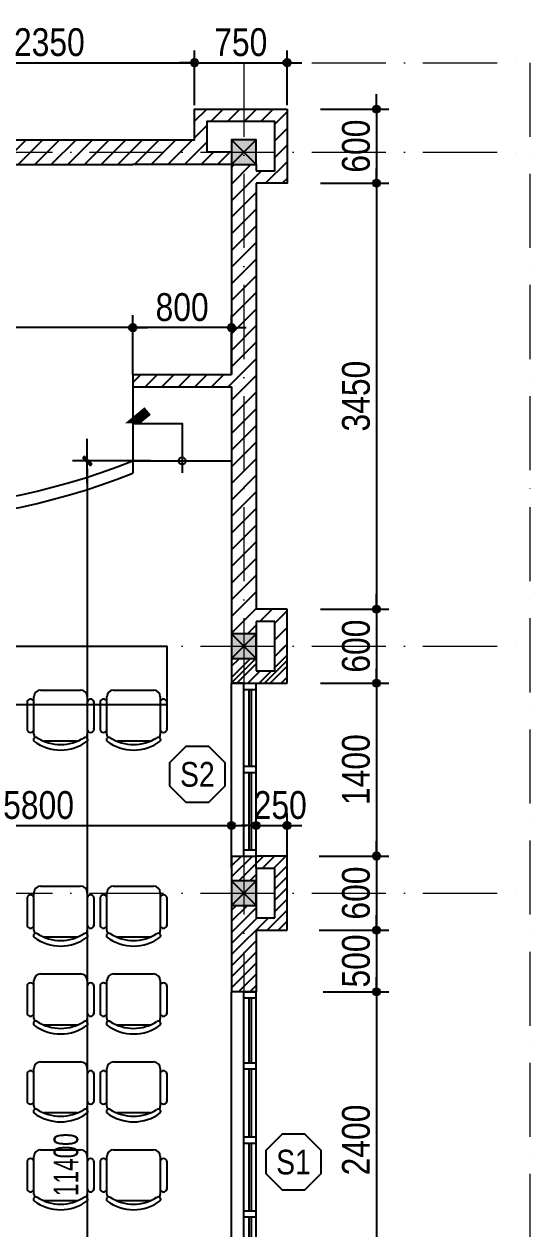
# Model space of a CAD drawing. Header units: millimetres. Extents: x 1201 to 176852, y 279 to 65351.
# Drawn here: x 106189 to 110285, y 27788 to 37547 of the extents above; entities that cross this region are included whole.
import ezdxf
from ezdxf.enums import TextEntityAlignment as Align

# ---------------------------------------------------------------- set-up
doc = ezdxf.new("R2010")
doc.units = ezdxf.units.MM
doc.linetypes.add('ACAD_ISO10W100', pattern=[18, 12, -3, 0, -3])
for name, color, linetype in [('009', 251, 'Continuous'), ('DIM', 1, 'Continuous'), ('DOOR', 20, 'Continuous'), ('MEDIUM', 2, 'Continuous'), ('TAGS', 60, 'Continuous'), ('TUONG', 131, 'Continuous'), ('vat dung', 44, 'Continuous'), ('WALL', 4, 'Continuous')]:
    doc.layers.add(name, color=color, linetype=linetype)
doc.layers.add('NET-THAY', color=2, linetype='Continuous', lineweight=13)
doc.layers.add('TRUC', color=24, linetype='Continuous', lineweight=0)
doc.styles.add('HEL-CONDENSE', font='')
doc.styles.add('KICHTHUOC', font='', dxfattribs={"width": 0.8})
doc.styles.add('VNI-HELVE-CONDENSEN', font='')
doc.styles.get('HEL-CONDENSE').set_extended_font_data('VNI-Helve-Condense')
doc.styles.get('KICHTHUOC').set_extended_font_data('VNI-Helve-Condense')
doc.styles.get('VNI-HELVE-CONDENSEN').set_extended_font_data('VNI-Helve-Condense')
doc.dimstyles.new('1-100', dxfattribs={"dimtxt": 200, "dimasz": 60, "dimexe": 0, "dimexo": 0, "dimgap": 70, "dimtad": 1, "dimtoh": 1, "dimdec": 0, "dimzin": 9, "dimdsep": 46, "dimtxsty": 'KICHTHUOC', "dimblk": 'KTHUOC', "dimcen": 15, "dimdle": 150, "dimclrd": 256, "dimclre": 256, "dimclrt": 7, "dimadec": 0, "dimazin": 0, "dimtfac": 1, "dimtdec": 0, "dimtix": 1, "dimtmove": 2, "dimatfit": 3, "dimfxl": 1, "dimtolj": 1, "dimtzin": 1, "dimarcsym": 0})
doc.dimstyles.new('D100', dxfattribs={"dimtxt": 225, "dimasz": 1.2, "dimexe": 100, "dimexo": 0, "dimgap": 50, "dimtad": 1, "dimdec": 0, "dimzin": 13, "dimdsep": 46, "dimtxsty": 'HEL-CONDENSE', "dimblk": 'D50', "dimcen": 0, "dimclrd": 1, "dimclre": 1, "dimclrt": 7, "dimadec": 0, "dimazin": 0, "dimtfac": 1, "dimtdec": 0, "dimtmove": 0, "dimatfit": 3, "dimldrblk": 'D50', "dimfxl": 1, "dimtolj": 1, "dimtzin": 13, "dimarcsym": 0})

# ---------------------------------------------------------------- blocks, each defined once
blk = doc.blocks.new('A$C419169B2')
at = {"layer": 'vat dung'}
for p, q in [((-166.4, 1192.5), (157.6, 1192.5)), ((-275.2, 1100.2), (-275.2, 870.7)), ((-220.4, 832.5), (-220.4, 1138.5)), ((211.6, 1138.5), (211.6, 832.5)), ((265.6, 1100.2), (265.6, 870.7)), ((129.5, 778.5), (-138.4, 778.5))]:
    blk.add_line(p, q, dxfattribs=at)
for centre, radius, start, end in [((-166.4, 1138.5), 54, 90, 180), ((157.6, 1138.5), 54, 0, 90), ((-248.2, 1092.3), 28.1, 343.7398, 196.2602), ((238.6, 1092.3), 28.1, 343.7398, 196.2602), ((-248.2, 878.6), 28.1, 163.7398, 16.2602), ((238.6, 878.6), 28.1, 163.7398, 16.2602), ((-204.6, 790.3), 19.7, 57.97259, 216.69006), ((-166.4, 832.5), 54, 180, 207.58444), ((-4.4, 1105.6), 353.5, 237.57575, 302.42425), ((195.7, 790.3), 19.7, 323.30994, 122.02741), ((157.6, 832.5), 54, 332.41556, 0), ((-4.4, 1066.5), 360, 233.1301, 306.8699)]:
    blk.add_arc(centre, radius, start, end, dxfattribs=at)
blk = doc.blocks.new('A$C1CA434F2')
at = {"layer": 'DOOR'}
for p, q in [((-289.1, -309.3), (-289.1, -409.3)), ((-289.1, -309.3), (2110.9, -309.3)), ((-239.1, -309.3), (-239.1, -409.3)), ((885.9, -309.3), (885.9, -409.3)), ((935.9, -309.3), (935.9, -409.3)), ((1486.2, -309.3), (1486.2, -409.3)), ((1536.2, -309.3), (1536.2, -409.3)), ((2060.9, -309.3), (2060.9, -409.3)), ((2110.9, -309.3), (2110.9, -409.3)), ((-289.1, -409.3), (2110.9, -409.3))]:
    blk.add_line(p, q, dxfattribs=at)
at = {"layer": 'DOOR', "color": 251}
for p, q in [((285.2, -349.3), (-239.1, -349.3)), ((285.2, -369.3), (-239.1, -369.3)), ((885.9, -349.3), (335.2, -349.3)), ((885.9, -369.3), (335.2, -369.3)), ((1486.2, -349.3), (935.9, -349.3)), ((1486.2, -369.3), (935.9, -369.3)), ((2060.9, -349.3), (1536.2, -349.3)), ((2060.9, -369.3), (1536.2, -369.3))]:
    blk.add_line(p, q, dxfattribs=at)
at = {"layer": 'DOOR', "linetype": 'ByBlock', "lineweight": -2}
for p, q in [((285.2, -409.3), (285.2, -309.3)), ((335.2, -409.3), (335.2, -309.3))]:
    blk.add_line(p, q, dxfattribs=at)
blk = doc.blocks.new('A$C225A2996')
at = {"layer": 'WALL'}
blk.add_hatch(color=4, dxfattribs=at).paths.add_polyline_path([(531.4, 81.6), (731.4, 81.6), (731.4, 281.6), (531.4, 281.6)])
at = {"layer": 'WALL', "color": 4}
for p, q in [((531.4, 281.6), (731.4, 81.6)), ((531.4, 81.6), (731.4, 281.6))]:
    blk.add_line(p, q, dxfattribs=at)
blk.add_lwpolyline([(531.4, 81.6), (731.4, 81.6), (731.4, 281.6), (531.4, 281.6)], close=True, dxfattribs=at)
blk = doc.blocks.new('KH-CUADI')
at = {"layer": 'TAGS'}
blk.add_lwpolyline([(-124, 300), (-300, 124), (-300, -124), (-124, -300), (124, -300), (300, -124), (300, 124), (124, 300)], close=True, dxfattribs=at)
at = {"layer": 'TAGS', "style": 'VNI-HELVE-CONDENSEN'}
blk.add_attdef('D', text='', height=300, dxfattribs=at).set_placement((0, 0), align=Align.MIDDLE)
blk = doc.blocks.new('D50')
at = {"layer": 'DIM'}
blk.add_hatch(color=256, dxfattribs=at).paths.add_polyline_path([(25, 0, 1), (-25, 0, 1)])
blk.add_line((25, 0), (100, 0), dxfattribs=at)
blk.add_circle((0, 0), 25, dxfattribs=at)
blk = doc.blocks.new('*D1055')
at = {"layer": 'DEFPOINTS', "color": 0, "transparency": 16777216}
for p in [(108590.1, 36858.4), (108590.1, 36258.4), (109042.7, 36258.4)]:
    blk.add_point(p, dxfattribs=at)
at = {"layer": 'DIM', "color": 1, "lineweight": -2, "transparency": 16777216}
for p, q in [((108590.1, 36858.4), (109142.7, 36858.4)), ((109042.7, 36857.2), (109042.7, 36259.6)), ((108590.1, 36258.4), (109142.7, 36258.4))]:
    blk.add_line(p, q, dxfattribs=at)
at = {"layer": 'DIM', "color": 1, "lineweight": -2, "transparency": 16777216, "xscale": 1.199999999999999, "yscale": 1.199999999999999, "zscale": 1.199999999999999}
for p, rotation in [((109042.7, 36858.4), 90), ((109042.7, 36258.4), 270)]:
    blk.add_blockref('D50', p, dxfattribs=dict(at, rotation=rotation))
at = {"layer": 'DIM', "color": 7, "transparency": 16777216, "insert": (108877.8, 36558.4), "char_height": 225, "attachment_point": 5, "rotation": 90, "style": 'HEL-CONDENSE'}
blk.add_mtext('\\A1;600', dxfattribs=at)
blk = doc.blocks.new('*D1056')
at = {"layer": 'DEFPOINTS', "color": 0, "transparency": 16777216}
for p in [(108590.1, 36258.4), (108590.1, 32808.4), (109042.7, 32808.4)]:
    blk.add_point(p, dxfattribs=at)
at = {"layer": 'DIM', "color": 1, "lineweight": -2, "transparency": 16777216}
for p, q in [((108590.1, 36258.4), (109142.7, 36258.4)), ((109042.7, 36257.2), (109042.7, 32809.6)), ((108590.1, 32808.4), (109142.7, 32808.4))]:
    blk.add_line(p, q, dxfattribs=at)
at = {"layer": 'DIM', "color": 1, "lineweight": -2, "transparency": 16777216, "xscale": 1.199999999999999, "yscale": 1.199999999999999, "zscale": 1.199999999999999}
for p, rotation in [((109042.7, 36258.4), 90), ((109042.7, 32808.4), 270)]:
    blk.add_blockref('D50', p, dxfattribs=dict(at, rotation=rotation))
at = {"layer": 'DIM', "color": 7, "transparency": 16777216, "insert": (108877.8, 34533.4), "char_height": 225, "attachment_point": 5, "rotation": 90, "style": 'HEL-CONDENSE'}
blk.add_mtext('\\A1;3450', dxfattribs=at)
blk = doc.blocks.new('*D1057')
at = {"layer": 'DEFPOINTS', "color": 0, "transparency": 16777216}
for p in [(108590.1, 32808.4), (108590.1, 32208.4), (109042.7, 32208.4)]:
    blk.add_point(p, dxfattribs=at)
at = {"layer": 'DIM', "color": 1, "lineweight": -2, "transparency": 16777216}
for p, q in [((108590.1, 32808.4), (109142.7, 32808.4)), ((109042.7, 32807.2), (109042.7, 32209.6)), ((108590.1, 32208.4), (109142.7, 32208.4))]:
    blk.add_line(p, q, dxfattribs=at)
at = {"layer": 'DIM', "color": 1, "lineweight": -2, "transparency": 16777216, "xscale": 1.199999999999999, "yscale": 1.199999999999999, "zscale": 1.199999999999999}
for p, rotation in [((109042.7, 32808.4), 90), ((109042.7, 32208.4), 270)]:
    blk.add_blockref('D50', p, dxfattribs=dict(at, rotation=rotation))
at = {"layer": 'DIM', "color": 7, "transparency": 16777216, "insert": (108877.8, 32508.4), "char_height": 225, "attachment_point": 5, "rotation": 90, "style": 'HEL-CONDENSE'}
blk.add_mtext('\\A1;600', dxfattribs=at)
blk = doc.blocks.new('*D1058')
at = {"layer": 'DEFPOINTS', "color": 0, "transparency": 16777216}
for p in [(108590.1, 32208.4), (108577.9, 30808.4), (109042.7, 30808.4)]:
    blk.add_point(p, dxfattribs=at)
at = {"layer": 'DIM', "color": 1, "lineweight": -2, "transparency": 16777216}
for p, q in [((108590.1, 32208.4), (109142.7, 32208.4)), ((109042.7, 32207.2), (109042.7, 30809.6)), ((108577.9, 30808.4), (109142.7, 30808.4))]:
    blk.add_line(p, q, dxfattribs=at)
at = {"layer": 'DIM', "color": 1, "lineweight": -2, "transparency": 16777216, "xscale": 1.199999999999999, "yscale": 1.199999999999999, "zscale": 1.199999999999999}
for p, rotation in [((109042.7, 32208.4), 90), ((109042.7, 30808.4), 270)]:
    blk.add_blockref('D50', p, dxfattribs=dict(at, rotation=rotation))
at = {"layer": 'DIM', "color": 7, "transparency": 16777216, "insert": (108877.8, 31508.4), "char_height": 225, "attachment_point": 5, "rotation": 90, "style": 'HEL-CONDENSE'}
blk.add_mtext('\\A1;1400', dxfattribs=at)
blk = doc.blocks.new('*D1059')
at = {"layer": 'DEFPOINTS', "color": 0, "transparency": 16777216}
for p in [(108577.9, 30808.4), (108577.9, 30208.4), (109042.7, 30208.4)]:
    blk.add_point(p, dxfattribs=at)
at = {"layer": 'DIM', "color": 1, "lineweight": -2, "transparency": 16777216}
for p, q in [((108577.9, 30808.4), (109142.7, 30808.4)), ((109042.7, 30807.2), (109042.7, 30209.6)), ((108577.9, 30208.4), (109142.7, 30208.4))]:
    blk.add_line(p, q, dxfattribs=at)
at = {"layer": 'DIM', "color": 1, "lineweight": -2, "transparency": 16777216, "xscale": 1.199999999999999, "yscale": 1.199999999999999, "zscale": 1.199999999999999}
for p, rotation in [((109042.7, 30808.4), 90), ((109042.7, 30208.4), 270)]:
    blk.add_blockref('D50', p, dxfattribs=dict(at, rotation=rotation))
at = {"layer": 'DIM', "color": 7, "transparency": 16777216, "insert": (108877.8, 30508.4), "char_height": 225, "attachment_point": 5, "rotation": 90, "style": 'HEL-CONDENSE'}
blk.add_mtext('\\A1;600', dxfattribs=at)
blk = doc.blocks.new('*D1060')
at = {"layer": 'DEFPOINTS', "color": 0, "transparency": 16777216}
for p in [(108577.9, 30208.4), (108611.5, 29708.4), (109042.7, 29708.4)]:
    blk.add_point(p, dxfattribs=at)
at = {"layer": 'DIM', "color": 1, "lineweight": -2, "transparency": 16777216}
for p, q in [((108577.9, 30208.4), (109142.7, 30208.4)), ((109042.7, 30207.2), (109042.7, 29709.6)), ((108611.5, 29708.4), (109142.7, 29708.4))]:
    blk.add_line(p, q, dxfattribs=at)
at = {"layer": 'DIM', "color": 1, "lineweight": -2, "transparency": 16777216, "xscale": 1.199999999999999, "yscale": 1.199999999999999, "zscale": 1.199999999999999}
for p, rotation in [((109042.7, 30208.4), 90), ((109042.7, 29708.4), 270)]:
    blk.add_blockref('D50', p, dxfattribs=dict(at, rotation=rotation))
at = {"layer": 'DIM', "color": 7, "transparency": 16777216, "insert": (108877.8, 29958.4), "char_height": 225, "attachment_point": 5, "rotation": 90, "style": 'HEL-CONDENSE'}
blk.add_mtext('\\A1;500', dxfattribs=at)
blk = doc.blocks.new('*D1061')
at = {"layer": 'DEFPOINTS', "color": 0, "transparency": 16777216}
for p in [(108611.5, 29708.4), (108611.5, 27308.4), (109042.7, 27308.4)]:
    blk.add_point(p, dxfattribs=at)
at = {"layer": 'DIM', "color": 1, "lineweight": -2, "transparency": 16777216}
for p, q in [((108611.5, 29708.4), (109142.7, 29708.4)), ((109042.7, 29707.2), (109042.7, 27309.6)), ((108611.5, 27308.4), (109142.7, 27308.4))]:
    blk.add_line(p, q, dxfattribs=at)
at = {"layer": 'DIM', "color": 1, "lineweight": -2, "transparency": 16777216, "xscale": 1.199999999999999, "yscale": 1.199999999999999, "zscale": 1.199999999999999}
for p, rotation in [((109042.7, 29708.4), 90), ((109042.7, 27308.4), 270)]:
    blk.add_blockref('D50', p, dxfattribs=dict(at, rotation=rotation))
at = {"layer": 'DIM', "color": 7, "transparency": 16777216, "insert": (108877.8, 28508.4), "char_height": 225, "attachment_point": 5, "rotation": 90, "style": 'HEL-CONDENSE'}
blk.add_mtext('\\A1;2400', dxfattribs=at)
blk = doc.blocks.new('*D1130')
at = {"layer": 'DEFPOINTS', "color": 0, "transparency": 16777216}
for p in [(107869, 31055.1), (102069, 30738), (107869, 30709.5)]:
    blk.add_point(p, dxfattribs=at)
at = {"layer": 'DIM', "color": 1, "lineweight": -2, "transparency": 16777216}
for p, q in [((102069, 30738), (102069, 31155.1)), ((107869, 30709.5), (107869, 31155.1)), ((102070.2, 31055.1), (107867.8, 31055.1))]:
    blk.add_line(p, q, dxfattribs=at)
at = {"layer": 'DIM', "color": 1, "lineweight": -2, "transparency": 16777216, "xscale": 1.199999999999999, "yscale": 1.199999999999999, "zscale": 1.199999999999999, "rotation": 180}
blk.add_blockref('D50', (102069, 31055.1), dxfattribs=at)
at = {"layer": 'DIM', "color": 1, "lineweight": -2, "transparency": 16777216, "xscale": 1.199999999999999, "yscale": 1.199999999999999, "zscale": 1.199999999999999}
blk.add_blockref('D50', (107869, 31055.1), dxfattribs=at)
at = {"layer": 'DIM', "color": 7, "transparency": 16777216, "insert": (106306.5, 31220), "char_height": 225, "attachment_point": 5, "style": 'HEL-CONDENSE'}
blk.add_mtext('\\A1;5800', dxfattribs=at)
blk = doc.blocks.new('*D1131')
at = {"layer": 'DEFPOINTS', "color": 0, "transparency": 16777216}
for p in [(108319, 31055.1), (108069, 30709.5), (108319, 30709.5)]:
    blk.add_point(p, dxfattribs=at)
at = {"layer": 'DIM', "color": 1, "lineweight": -2, "transparency": 16777216}
for p, q in [((108069, 30709.5), (108069, 31155.1)), ((108319, 30709.5), (108319, 31155.1)), ((108070.2, 31055.1), (108317.8, 31055.1))]:
    blk.add_line(p, q, dxfattribs=at)
at = {"layer": 'DIM', "color": 1, "lineweight": -2, "transparency": 16777216, "xscale": 1.199999999999999, "yscale": 1.199999999999999, "zscale": 1.199999999999999, "rotation": 180}
blk.add_blockref('D50', (108069, 31055.1), dxfattribs=at)
at = {"layer": 'DIM', "color": 1, "lineweight": -2, "transparency": 16777216, "xscale": 1.199999999999999, "yscale": 1.199999999999999, "zscale": 1.199999999999999}
blk.add_blockref('D50', (108319, 31055.1), dxfattribs=at)
at = {"layer": 'DIM', "color": 7, "transparency": 16777216, "insert": (108263.7, 31220), "char_height": 225, "attachment_point": 5, "style": 'HEL-CONDENSE'}
blk.add_mtext('\\A1;250', dxfattribs=at)
blk = doc.blocks.new('*D1041')
at = {"layer": 'DEFPOINTS', "color": 0, "transparency": 16777216}
for p in [(107569, 37234.2), (107569, 36890.2), (105219, 36875.8)]:
    blk.add_point(p, dxfattribs=at)
at = {"layer": 'DIM', "color": 1, "lineweight": -2, "transparency": 16777216}
for p, q in [((105219, 36875.8), (105219, 37334.2)), ((107569, 36890.2), (107569, 37334.2)), ((105220.2, 37234.2), (107567.8, 37234.2))]:
    blk.add_line(p, q, dxfattribs=at)
at = {"layer": 'DIM', "color": 1, "lineweight": -2, "transparency": 16777216, "xscale": 1.199999999999999, "yscale": 1.199999999999999, "zscale": 1.199999999999999, "rotation": 180}
blk.add_blockref('D50', (105219, 37234.2), dxfattribs=at)
at = {"layer": 'DIM', "color": 1, "lineweight": -2, "transparency": 16777216, "xscale": 1.199999999999999, "yscale": 1.199999999999999, "zscale": 1.199999999999999}
blk.add_blockref('D50', (107569, 37234.2), dxfattribs=at)
at = {"layer": 'DIM', "color": 7, "transparency": 16777216, "insert": (106394, 37399.1), "char_height": 225, "attachment_point": 5, "style": 'HEL-CONDENSE'}
blk.add_mtext('\\A1;2350', dxfattribs=at)
blk = doc.blocks.new('*D1042')
at = {"layer": 'DEFPOINTS', "color": 0, "transparency": 16777216}
for p in [(108319, 37234.2), (107569, 36890.2), (108319, 36890.2)]:
    blk.add_point(p, dxfattribs=at)
at = {"layer": 'DIM', "color": 1, "lineweight": -2, "transparency": 16777216}
for p, q in [((107569, 36890.2), (107569, 37334.2)), ((108319, 36890.2), (108319, 37334.2)), ((107570.2, 37234.2), (108317.8, 37234.2))]:
    blk.add_line(p, q, dxfattribs=at)
at = {"layer": 'DIM', "color": 1, "lineweight": -2, "transparency": 16777216, "xscale": 1.199999999999999, "yscale": 1.199999999999999, "zscale": 1.199999999999999, "rotation": 180}
blk.add_blockref('D50', (107569, 37234.2), dxfattribs=at)
at = {"layer": 'DIM', "color": 1, "lineweight": -2, "transparency": 16777216, "xscale": 1.199999999999999, "yscale": 1.199999999999999, "zscale": 1.199999999999999}
blk.add_blockref('D50', (108319, 37234.2), dxfattribs=at)
at = {"layer": 'DIM', "color": 7, "transparency": 16777216, "insert": (107944, 37399.1), "char_height": 225, "attachment_point": 5, "style": 'HEL-CONDENSE'}
blk.add_mtext('\\A1;750', dxfattribs=at)
blk = doc.blocks.new('*D968')
at = {"layer": 'DEFPOINTS', "color": 0, "transparency": 16777216}
for p in [(107069, 35088.3), (107069, 34708.4), (107869, 34708.4)]:
    blk.add_point(p, dxfattribs=at)
at = {"layer": 'DIM', "color": 1, "lineweight": -2, "transparency": 16777216}
for p, q in [((107069, 34708.4), (107069, 35188.3)), ((107869, 34708.4), (107869, 35188.3)), ((107867.8, 35088.3), (107070.2, 35088.3))]:
    blk.add_line(p, q, dxfattribs=at)
at = {"layer": 'DIM', "color": 1, "lineweight": -2, "transparency": 16777216, "xscale": 1.199999999999999, "yscale": 1.199999999999999, "zscale": 1.199999999999999, "rotation": 180}
blk.add_blockref('D50', (107069, 35088.3), dxfattribs=at)
at = {"layer": 'DIM', "color": 1, "lineweight": -2, "transparency": 16777216, "xscale": 1.199999999999999, "yscale": 1.199999999999999, "zscale": 1.199999999999999}
blk.add_blockref('D50', (107869, 35088.3), dxfattribs=at)
at = {"layer": 'DIM', "color": 7, "transparency": 16777216, "insert": (107469, 35253.2), "char_height": 225, "attachment_point": 5, "style": 'HEL-CONDENSE'}
blk.add_mtext('\\A1;800', dxfattribs=at)
blk = doc.blocks.new('*D969')
at = {"layer": 'DEFPOINTS', "color": 0, "transparency": 16777216}
for p in [(102869, 35088.3), (102869, 34708.4), (107069, 34708.4)]:
    blk.add_point(p, dxfattribs=at)
at = {"layer": 'DIM', "color": 1, "lineweight": -2, "transparency": 16777216}
for p, q in [((102869, 34708.4), (102869, 35188.3)), ((107069, 34708.4), (107069, 35188.3)), ((107067.8, 35088.3), (102870.2, 35088.3))]:
    blk.add_line(p, q, dxfattribs=at)
at = {"layer": 'DIM', "color": 1, "lineweight": -2, "transparency": 16777216, "xscale": 1.199999999999999, "yscale": 1.199999999999999, "zscale": 1.199999999999999, "rotation": 180}
blk.add_blockref('D50', (102869, 35088.3), dxfattribs=at)
at = {"layer": 'DIM', "color": 1, "lineweight": -2, "transparency": 16777216, "xscale": 1.199999999999999, "yscale": 1.199999999999999, "zscale": 1.199999999999999}
blk.add_blockref('D50', (107069, 35088.3), dxfattribs=at)
at = {"layer": 'DIM', "color": 7, "transparency": 16777216, "insert": (104969, 35253.2), "char_height": 225, "attachment_point": 5, "style": 'HEL-CONDENSE'}
blk.add_mtext('\\A1;4200', dxfattribs=at)
blk = doc.blocks.new('KTHUOC')
at = {"ltscale": 50}
h = blk.add_hatch(color=256, dxfattribs=at)
edge = h.paths.add_edge_path()
edge.add_line((0.28, 0.53), (-0.53, -0.28))
edge.add_arc((-0.41, -0.41), 0.175, 135, 225)
edge.add_arc((-0.41, -0.41), 0.175, 225, 315)
edge.add_line((-0.28, -0.53), (0.53, 0.28))
edge.add_arc((0.41, 0.41), 0.175, 315, 405)
edge.add_arc((0.41, 0.41), 0.175, 45, 135)
for p, q in [((0, -2), (0, 2)), ((-3, 0), (3, 0))]:
    blk.add_line(p, q)
blk.add_lwpolyline([(0.28, 0.53), (-0.53, -0.28, 0.414214), (-0.53, -0.53), (-0.53, -0.53, 0.414214), (-0.28, -0.53), (0.53, 0.28, 0.414214), (0.53, 0.53), (0.53, 0.53, 0.414214)], format="xyb", close=True)
blk = doc.blocks.new('*D984')
at = {"layer": '009', "lineweight": -2, "transparency": 16777216}
for p, q in [((107212.4, 34008.4), (106701.2, 34008.4)), ((106701.2, 33948.4), (106701.2, 22668.4)), ((107212.4, 22608.4), (106701.2, 22608.4))]:
    blk.add_line(p, q, dxfattribs=at)
at = {"layer": 'DEFPOINTS', "color": 0, "transparency": 16777216}
for p in [(107212.4, 34008.4), (106701.2, 22608.4), (107212.4, 22608.4)]:
    blk.add_point(p, dxfattribs=at)
at = {"layer": '009', "lineweight": -2, "transparency": 16777216, "xscale": 60, "yscale": 60, "zscale": 60}
for p, rotation in [((106701.2, 34008.4), 90), ((106701.2, 22608.4), 270)]:
    blk.add_blockref('KTHUOC', p, dxfattribs=dict(at, rotation=rotation))
at = {"layer": '009', "color": 7, "transparency": 16777216, "insert": (106529.1, 28308.4), "char_height": 200, "attachment_point": 5, "rotation": 90, "style": 'KICHTHUOC'}
blk.add_mtext('\\A1;11400', dxfattribs=at)

msp = doc.modelspace()

# ---------------------------------------------------------------- hatches: boundary and pattern name
at = {"layer": '009'}
h = msp.add_hatch(dxfattribs=at)
h.set_pattern_fill('ANSI31', color=256, scale=30, style=0)
h.set_pattern_definition([(45, (-1228036.16, -308637.74), (-67.351921, 67.351921), [])])
h.paths.add_polyline_path([(107669.008, 36758.429), (108219.008, 36758.429), (108219.008, 36358.429), (108069.008, 36358.429), (108069.008, 36408.429), (107869.008, 36408.429), (107869.008, 34708.429), (107069.008, 34708.429), (107069.008, 34608.429), (107869.008, 34608.429), (107869.008, 32608.429), (108069.008, 32608.429), (108069.008, 32708.429), (108219.008, 32708.429), (108219.008, 32308.429), (108069.008, 32308.429), (108069.008, 32408.429), (107869.008, 32408.429), (107869.008, 32208.429), (107969.008, 32208.429), (108069.008, 32208.429), (108319.008, 32208.429), (108319.008, 32808.429), (108069.008, 32808.429), (108069.008, 36258.429), (108319.008, 36258.429), (108319.008, 36858.429), (107769.008, 36858.429), (107569.008, 36858.429), (107569.008, 36608.429), (107069.008, 36608.429), (105219.008, 36608.429), (105219.008, 36808.429), (104619.008, 36808.429), (104619.008, 36608.429), (102669.008, 36608.429), (102269.008, 36608.429), (102269.008, 36808.429), (101669.008, 36808.429), (101669.008, 36608.429), (101169.008, 36608.429), (101169.008, 36408.429), (101869.008, 36408.429), (101869.008, 36608.429), (101769.008, 36608.429), (101769.008, 36708.429), (102169.008, 36708.429), (102169.008, 36608.429), (102069.008, 36608.429), (102069.008, 36408.429), (102669.008, 36408.429), (107069.008, 36408.429), (107869.008, 36408.429), (107869.008, 36508.429), (107669.008, 36508.429)])
h.paths.add_polyline_path([(104719.008, 36608.429), (104719.008, 36708.429), (105119.008, 36708.429), (105119.008, 36608.429)], flags=16)
h.paths.add_polyline_path([(102069.008, 34608.429), (102869.008, 34608.429), (102869.008, 34708.429), (102069.008, 34708.429), (102069.008, 36408.429), (101969.008, 36408.429), (101969.008, 36308.429), (101969.008, 32608.429), (102069.008, 32608.429)], flags=16)
h.paths.add_polyline_path([(99069.008, 30408.429), (98969.008, 30408.429), (98969.008, 26608.429), (99069.008, 26608.429)])
h.paths.add_polyline_path([(102069.008, 26408.429), (101869.008, 26408.429), (101869.008, 25708.429), (102069.008, 25708.429)])
h.paths.add_polyline_path([(101869.008, 26608.429), (101169.008, 26608.429), (101169.008, 26408.429), (101869.008, 26408.429)])
h.paths.add_polyline_path([(99769.008, 26608.429), (99069.008, 26608.429), (99069.008, 26408.429), (99169.008, 26408.429), (99169.008, 26308.429), (98769.008, 26308.429), (98769.008, 26408.429), (98869.008, 26408.429), (98869.008, 26608.429), (98169.008, 26608.429), (98169.008, 26408.429), (98669.008, 26408.429), (98669.008, 26208.429), (99269.008, 26208.429), (99269.008, 26408.429), (99769.008, 26408.429)])
h.paths.add_polyline_path([(98175.08, 26238.579), (98175.08, 26778.279), (98517.38, 26778.279), (98517.38, 26238.579)], flags=9)
h.paths.add_polyline_path([(101969.008, 27901.794), (102069.008, 27901.794), (102069.008, 30408.429), (101969.008, 30408.429)])
h.paths.add_polyline_path([(102069.008, 26701.794), (101969.008, 26701.794), (101969.008, 26608.429), (102069.008, 26608.429)])
h = msp.add_hatch(dxfattribs=at)
h.set_pattern_fill('ANSI31', color=256, scale=20, style=0)
h.set_pattern_definition([(45, (-1228036.16, -308637.74), (-44.9012806, 44.9012806), [])])
h.paths.add_polyline_path([(107969.008, 30408.429), (107869.008, 30408.429), (107869.008, 29708.429), (107969.008, 29708.429)])
h.paths.add_polyline_path([(108069.008, 30208.429), (108319.008, 30208.429), (108319.008, 30508.429), (108219.008, 30508.429), (108219.008, 30308.429), (108069.008, 30308.429), (108069.008, 30408.429), (107969.008, 30408.429), (107969.008, 29708.429), (108069.008, 29708.429)])
h.paths.add_polyline_path([(108319.008, 30808.429), (108069.008, 30808.429), (107969.008, 30808.429), (107969.008, 30608.429), (108069.008, 30608.429), (108069.008, 30708.429), (108219.008, 30708.429), (108219.008, 30508.429), (108319.008, 30508.429)])
h.paths.add_polyline_path([(107969.008, 30808.429), (107869.008, 30808.429), (107869.008, 30608.429), (107969.008, 30608.429)])
h.paths.add_polyline_path([(107969.008, 32408.429), (107869.008, 32408.429), (107869.008, 32208.429), (107969.008, 32208.429)])
h.paths.add_polyline_path([(108319.008, 32508.429), (108219.008, 32508.429), (108219.008, 32308.429), (108069.008, 32308.429), (108069.008, 32408.429), (107969.008, 32408.429), (107969.008, 32208.429), (108069.008, 32208.429), (108319.008, 32208.429)])
h.paths.add_polyline_path([(108706.647, 34186.479), (108706.647, 34880.379), (109048.947, 34880.379), (109048.947, 34186.479)], flags=9)
h.paths.add_polyline_path([(108706.647, 32238.579), (108706.647, 32778.279), (109048.947, 32778.279), (109048.947, 32238.579)], flags=9)

# ---------------------------------------------------------------- linework, layer by layer
at = {"layer": '009', "elevation": 6450}
msp.add_lwpolyline([(107869.008, 30808.429), (107969.008, 30808.429), (107969.008, 32208.429), (107869.008, 32208.429)], dxfattribs=at)
at = {"layer": 'DIM', "elevation": 6450}
msp.add_lwpolyline([(107469.008, 34312.924, 0, 0, 0), (107069.008, 34312.924, 80, 80, 0), (107190.5, 34413.077, 0, 0, 0)], format="xyseb", dxfattribs=at)
msp.add_lwpolyline([(107069.008, 34312.924), (107469.008, 34312.924), (107469.008, 33912.63)], dxfattribs=at)
at = {"layer": 'DIM'}
msp.add_circle((107469.008, 34008.429, 6450), 28.96, dxfattribs=at)
at = {"layer": 'DOOR'}
for p, q in [((107969.008, 32208.429, 6450), (108069.008, 32208.429, 6450)), ((107969.008, 30808.429, 6450), (107969.008, 32208.429, 6450)), ((108069.008, 30808.429, 6450), (108069.008, 32208.429, 6450)), ((107969.008, 32158.429, 6450), (108069.008, 32158.429, 6450)), ((107969.008, 30858.429, 6450), (108069.008, 30858.429, 6450)), ((107969.008, 30808.429, 6450), (108069.008, 30808.429, 6450))]:
    msp.add_line(p, q, dxfattribs=at)
at = {"layer": 'DOOR', "color": 251}
for p, q in [((108009.008, 32158.429, 6450), (108009.008, 31533.429, 6450)), ((108029.008, 32158.429, 6450), (108029.008, 31533.429, 6450)), ((108009.008, 31483.429, 6450), (108009.008, 30858.429, 6450)), ((108029.008, 31483.429, 6450), (108029.008, 30858.429, 6450))]:
    msp.add_line(p, q, dxfattribs=at)
at = {"layer": 'DOOR', "linetype": 'ByBlock', "lineweight": -2}
for p, q in [((108069.008, 31533.429, 6450), (107969.008, 31533.429, 6450)), ((108069.008, 31483.429, 6450), (107969.008, 31483.429, 6450))]:
    msp.add_line(p, q, dxfattribs=at)
at = {"layer": 'MEDIUM'}
for p, q in [((107869.008, 30808.429, 6450), (107869.008, 32208.429, 6450)), ((107869.008, 27308.429, 6450), (107869.008, 29708.429, 6450))]:
    msp.add_line(p, q, dxfattribs=at)
at = {"layer": 'NET-THAY', "linetype": 'ByBlock', "lineweight": -2}
for p, q in [((107069.008, 34608.429, 6450), (107069.008, 33908.429, 6450)), ((107069.008, 34008.429, 6450), (107869.008, 34008.429, 6450))]:
    msp.add_line(p, q, dxfattribs=at)
for centre, radius, start, end in [((104969.008, 39324.766, 6450), 5716.069, 248.4455433, 291.5544567), ((104969.008, 39224.269, 6450), 5715.606, 248.4437128, 291.5562872)]:
    msp.add_arc(centre, radius, start, end, dxfattribs=at)
at = {"layer": 'TRUC', "linetype": 'ACAD_ISO10W100', "ltscale": 50, "elevation": 6450}
msp.add_lwpolyline([(72515.024, 37234.209), (110285.336, 37234.209), (110285.336, 20808.429), (72515.024, 20808.429)], close=True, dxfattribs=at)
for points in [[(107969.008, 37234.209), (107969.008, 20808.429)], [(72515.024, 36508.429), (110285.336, 36508.429)], [(72515.024, 32508.429), (110285.336, 32508.429)], [(72515.024, 30508.429), (110285.336, 30508.429)]]:
    msp.add_lwpolyline(points, dxfattribs=at)
at = {"layer": 'TUONG'}
for p, q in [((107769.008, 36858.429, 6450), (108319.008, 36858.429, 6450)), ((108069.008, 36258.429, 6450), (108069.008, 32808.429, 6450)), ((107869.008, 32808.429, 6450), (107869.008, 32208.429, 6450)), ((108319.008, 32808.429, 6450), (108069.008, 32808.429, 6450)), ((108319.008, 32208.429, 6450), (108319.008, 32808.429, 6450)), ((108069.008, 32708.429, 6450), (108069.008, 32308.429, 6450)), ((108219.008, 32708.429, 6450), (108069.008, 32708.429, 6450)), ((108219.008, 32308.429, 6450), (108219.008, 32708.429, 6450)), ((108069.008, 32308.429, 6450), (108219.008, 32308.429, 6450)), ((108069.008, 32208.429, 6450), (108069.008, 32208.429, 6450)), ((108069.008, 32208.429, 6450), (108319.008, 32208.429, 6450)), ((108319.008, 30808.429, 6450), (108069.008, 30808.429, 6450)), ((108319.008, 30208.429, 6450), (108319.008, 30808.429, 6450)), ((108219.008, 30708.429, 6450), (108069.008, 30708.429, 6450)), ((108219.008, 30308.429, 6450), (108219.008, 30708.429, 6450)), ((108069.008, 30308.429, 6450), (108219.008, 30308.429, 6450)), ((108069.008, 30208.429, 6450), (108319.008, 30208.429, 6450)), ((108069.008, 29708.429, 6450), (107869.008, 29708.429, 6450))]:
    msp.add_line(p, q, dxfattribs=at)
at = {"layer": 'TUONG', "linetype": 'Continuous'}
msp.add_line((108069.008, 36408.429, 6450), (108069.008, 36358.429, 6450), dxfattribs=at)
at = {"layer": 'TUONG', "color": 4}
for p, q in [((107069.008, 34708.429, 6450), (107869.008, 34708.429, 6450)), ((107069.008, 34708.429, 6450), (107069.008, 34608.429, 6450)), ((107069.008, 34608.429, 6450), (107869.008, 34608.429, 6450))]:
    msp.add_line(p, q, dxfattribs=at)
at = {"layer": 'TUONG', "elevation": 6450}
for points in [[(107069.008, 36608.429), (107569.008, 36608.429), (107569.008, 36858.429), (107769.008, 36858.429)], [(105219.008, 36608.429), (107069.008, 36608.429)], [(102669.008, 36408.429), (107069.008, 36408.429)], [(107869.008, 36408.429), (107869.008, 34708.429)], [(107869.008, 34608.429), (107869.008, 32208.429)], [(107869.008, 30808.429), (107869.008, 29708.429)], [(108069.008, 30808.429), (108069.008, 30808.429)], [(108069.008, 30708.429), (108069.008, 30308.429)], [(108069.008, 30208.429), (108069.008, 29708.429)]]:
    msp.add_lwpolyline(points, dxfattribs=at)
at = {"layer": 'TUONG', "color": 4, "elevation": 6450}
for points in [[(108319.008, 36858.429), (108319.008, 36258.429), (108069.008, 36258.429)], [(108069.008, 36358.429), (108219.008, 36358.429), (108219.008, 36758.429), (107669.008, 36758.429), (107669.008, 36508.429)], [(107869.008, 36508.429), (107669.008, 36508.429)], [(107869.008, 36408.429), (107069.008, 36408.429)]]:
    msp.add_lwpolyline(points, dxfattribs=at)
at = {"layer": 'vat dung', "color": 4}
for p, q in [((107869.008, 32208.429, 6450), (108069.008, 32208.429, 6450)), ((107869.008, 30808.429, 6450), (108069.008, 30808.429, 6450))]:
    msp.add_line(p, q, dxfattribs=at)
at = {"layer": 'vat dung', "elevation": 6450}
msp.add_lwpolyline([(102695.932, 32508.429), (107345.944, 32508.429), (107345.944, 32034.083), (102695.932, 32034.083)], close=True, dxfattribs=at)

# ---------------------------------------------------------------- block references
at = {"layer": 'DOOR', "rotation": 90}
msp.add_blockref('A$C1CA434F2', (107659.724, 27597.524, 6450), dxfattribs=at)
at = {"layer": 'TAGS', "linetype": 'Continuous'}
ref = msp.add_blockref('KH-CUADI', (107592.665, 31470.227, 6450), dxfattribs=dict(at, xscale=0.75, yscale=0.75, zscale=0.75, rotation=180))
ref.add_attrib('D', 'S2', dxfattribs={"color": 7, "height": 200, "style": 'VNI-HELVE-CONDENSEN'}).set_placement((107592.665, 31470.227, 6450), align=Align.MIDDLE)
ref = msp.add_blockref('KH-CUADI', (108371.088, 28329.582, 6450), dxfattribs=dict(at, xscale=0.75, yscale=0.75, zscale=0.75, rotation=180))
ref.add_attrib('D', 'S1', dxfattribs={"color": 7, "height": 200, "style": 'VNI-HELVE-CONDENSEN'}).set_placement((108371.088, 28329.582, 6450), align=Align.MIDDLE)
at = {"layer": 'TUONG', "color": 4}
for p in [(107337.618, 36326.796, 6450), (107337.618, 32326.796, 6450), (107337.618, 30326.796, 6450)]:
    msp.add_blockref('A$C225A2996', p, dxfattribs=at)
at = {"layer": 'vat dung', "linetype": 'ByBlock', "lineweight": -2}
for p in [(106489.633, 30959.521, 6450), (107080.389, 30959.521, 6450), (106489.633, 29372.408, 6450), (107080.389, 29372.408, 6450), (106489.633, 28660.535, 6450), (107080.389, 28660.535, 6450), (106489.633, 27948.662, 6450), (107080.389, 27948.662, 6450), (106489.633, 27236.789, 6450), (107080.389, 27236.789, 6450)]:
    msp.add_blockref('A$C419169B2', p, dxfattribs=at)

# ---------------------------------------------------------------- dimensions: what is measured, and where the dimension line sits
at = {"layer": '009'}
dim = msp.add_linear_dim(base=(106701.189, 22608.429, 6450), p1=(107212.372, 34008.429, 6450), p2=(107212.372, 22608.429, 6450), angle=90, dimstyle='1-100', dxfattribs=at)
dim.commit()
dim.dimension.update_dxf_attribs({"geometry": '*D984', "text_midpoint": (106529.055, 28308.429, 6450)})
at = {"layer": 'DIM'}
for base, p1, p2, picture, middle in [((107569.008, 37234.209, 6450), (105219.008, 36875.756, 6450), (107569.008, 36890.17, 6450), '*D1041', (106394.008, 37234.209, 6450)), ((107869.008, 31055.106, 6450), (102069.008, 30738.017, 6450), (107869.008, 30709.524, 6450), '*D1130', (106306.505, 31055.106, 6450)), ((108319.008, 31055.106, 6450), (108069.008, 30709.524, 6450), (108319.008, 30709.524, 6450), '*D1131', (108263.722, 31055.106, 6450))]:
    dim = msp.add_linear_dim(base=base, p1=p1, p2=p2, dimstyle='D100', override={"dimtmove": 1}, dxfattribs=at)
    dim.commit()
    dim.dimension.update_dxf_attribs({"geometry": picture, "text_midpoint": middle, "dimtype": 160})
dim = msp.add_linear_dim(base=(108319.008, 37234.209, 6450), p1=(107569.008, 36890.17, 6450), p2=(108319.008, 36890.17, 6450), dimstyle='D100', override={"dimtmove": 1}, dxfattribs=at)
dim.commit()
dim.dimension.update_dxf_attribs({"geometry": '*D1042', "text_midpoint": (107944.008, 37399.109, 6450)})
dim = msp.add_linear_dim(base=(109042.697, 36258.429, 6450), p1=(108590.114, 36858.429, 6450), p2=(108590.114, 36258.429, 6450), angle=90, dimstyle='D100', dxfattribs=at)
dim.commit()
dim.dimension.update_dxf_attribs({"geometry": '*D1055', "text_midpoint": (108877.797, 36558.429, 6450)})
for base, p1, p2, picture, middle in [((109042.697, 32808.429, 6450), (108590.114, 36258.429, 6450), (108590.114, 32808.429, 6450), '*D1056', (108877.797, 34533.429, 6450)), ((109042.697, 32208.429, 6450), (108590.114, 32808.429, 6450), (108590.114, 32208.429, 6450), '*D1057', (108877.797, 32508.429, 6450)), ((109042.697, 30808.429, 6450), (108590.114, 32208.429, 6450), (108577.943, 30808.429, 6450), '*D1058', (108877.797, 31508.429, 6450)), ((109042.697, 30208.429, 6450), (108577.943, 30808.429, 6450), (108577.943, 30208.429, 6450), '*D1059', (108877.797, 30508.429, 6450)), ((109042.697, 27308.429, 6450), (108611.528, 29708.429, 6450), (108611.528, 27308.429, 6450), '*D1061', (108877.797, 28508.429, 6450))]:
    dim = msp.add_linear_dim(base=base, p1=p1, p2=p2, angle=90, dimstyle='D100', override={"dimtmove": 1}, dxfattribs=at)
    dim.commit()
    dim.dimension.update_dxf_attribs({"geometry": picture, "text_midpoint": middle})
for base, p1, p2, picture, middle in [((102869.008, 35088.28, 6450), (107069.008, 34708.429, 6450), (102869.008, 34708.429, 6450), '*D969', (104969.008, 35253.18, 6450)), ((107069.008, 35088.28, 6450), (107869.008, 34708.429, 6450), (107069.008, 34708.429, 6450), '*D968', (107469.008, 35253.18, 6450))]:
    dim = msp.add_linear_dim(base=base, p1=p1, p2=p2, dimstyle='D100', dxfattribs=at)
    dim.commit()
    dim.dimension.update_dxf_attribs({"geometry": picture, "text_midpoint": middle})
dim = msp.add_linear_dim(base=(109042.697, 29708.429, 6450), p1=(108577.943, 30208.429, 6450), p2=(108611.528, 29708.429, 6450), angle=90, dimstyle='D100', override={"dimtmove": 1}, dxfattribs=at)
dim.commit()
dim.dimension.update_dxf_attribs({"geometry": '*D1060', "text_midpoint": (109042.697, 29958.429, 6450), "dimtype": 160})

doc.saveas('drawing.dxf')
